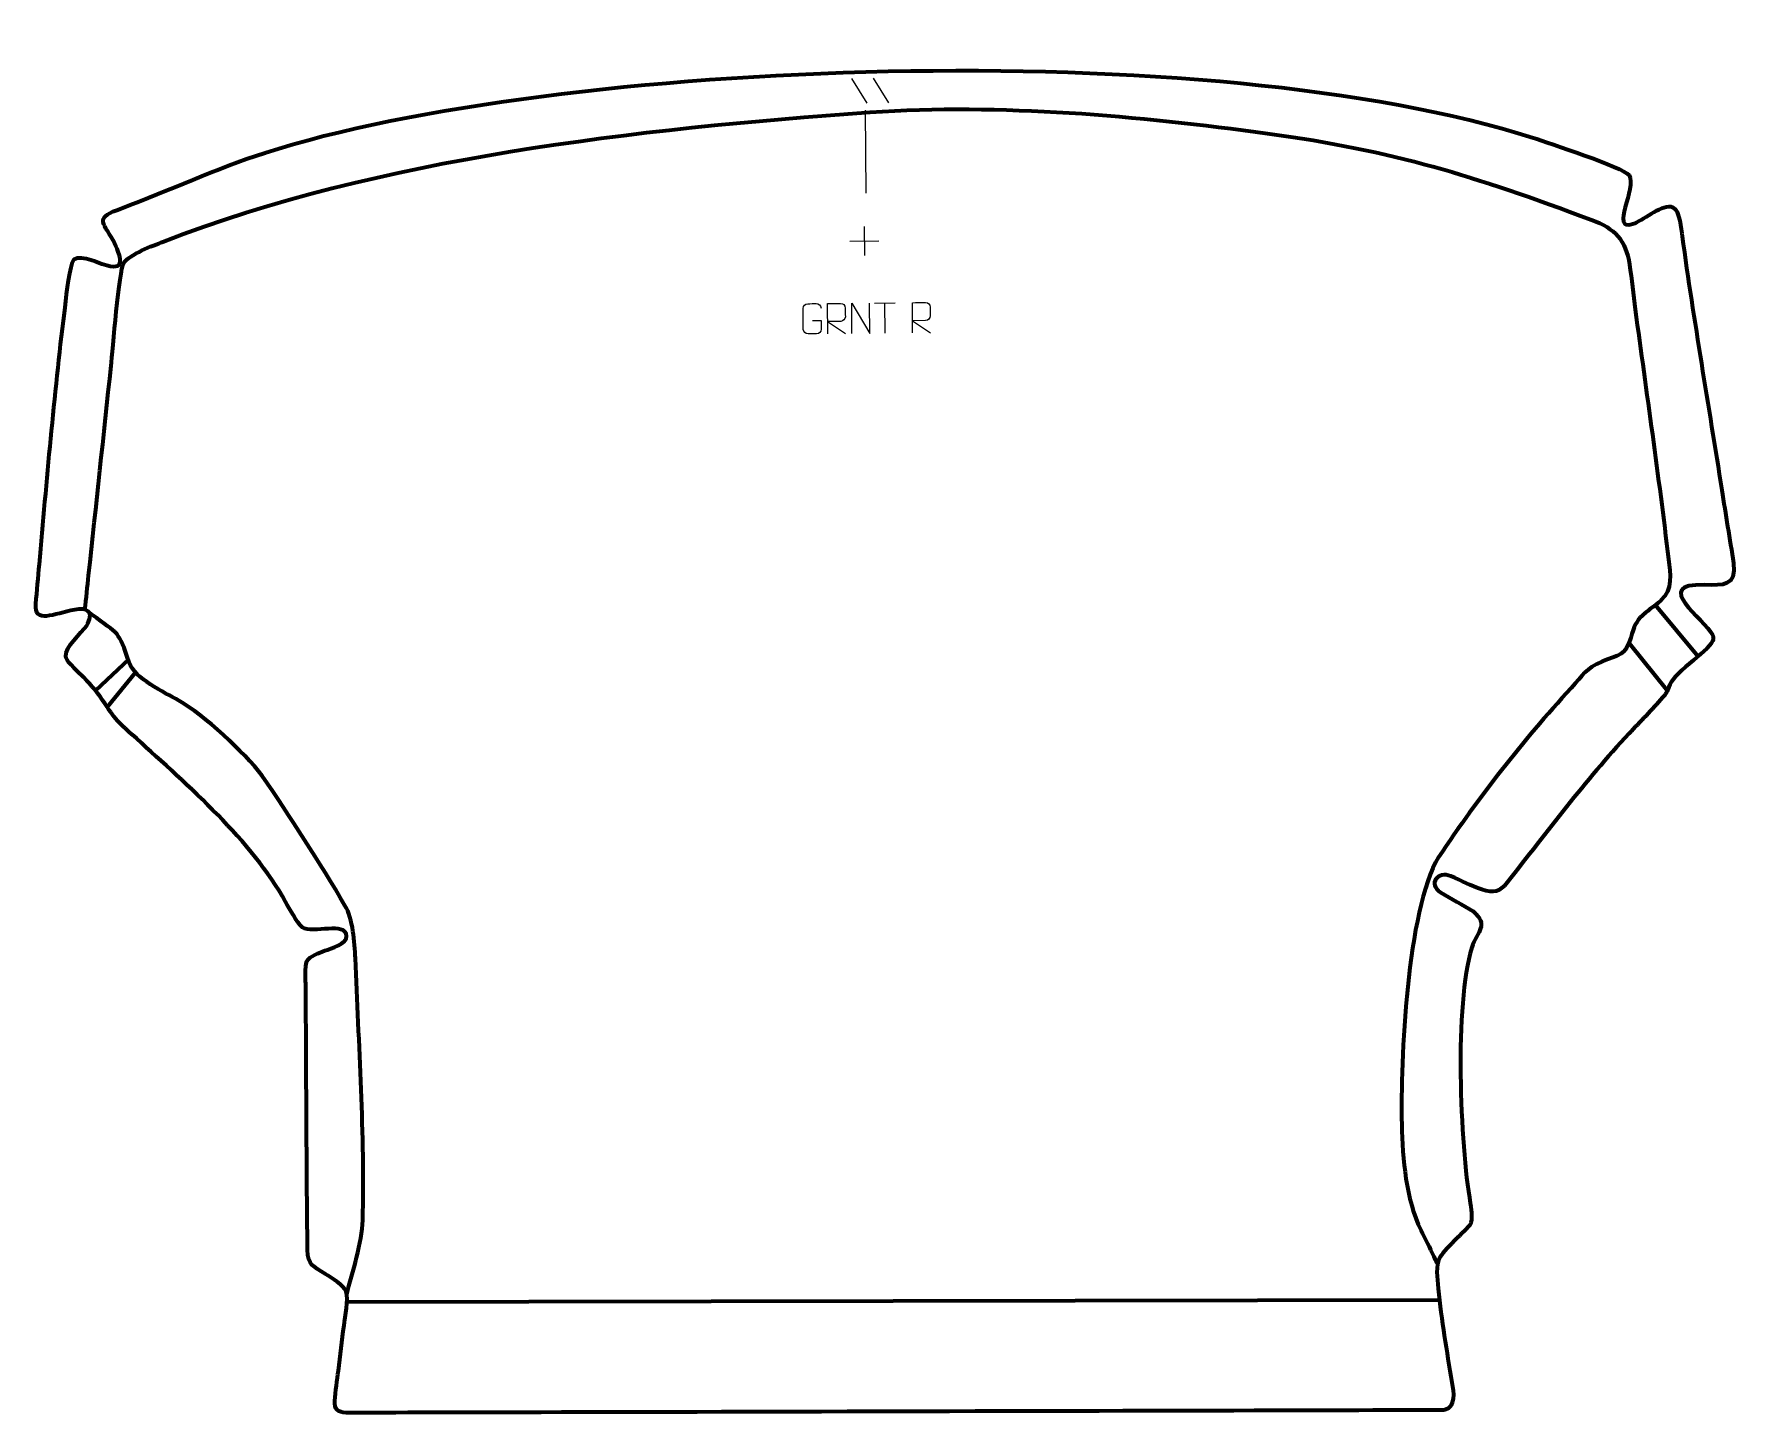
# Model space of a CAD drawing. Header units: millimetres. Extents: x 1171 to 2573, y 38 to 1174.
import ezdxf

# ---------------------------------------------------------------- set-up
doc = ezdxf.new("R2010")
doc.units = ezdxf.units.MM
doc.header["$MEASUREMENT"] = 0
doc.layers.add('layer 2', color=7, linetype='Continuous')
doc.layers.add('layer 3', color=7, linetype='Continuous')

msp = doc.modelspace()

# ---------------------------------------------------------------- linework, layer by layer
at = {"layer": 'layer 2', "color": 250, "lineweight": 9}
for points in [[(1844.5749, 1137.8346), (1844.5749, 1137.8346), (1857.1347, 1117.4093), (1857.1347, 1117.4093)], [(1862.304, 1138.0039), (1862.304, 1138.0039), (1874.8638, 1117.5785), (1874.8638, 1117.5785)], [(1855.6002, 1111.5397), (1855.6002, 1111.5397), (1856.2519, 1043.2695), (1856.2519, 1043.2695)], [(1854.8354, 1015.8188), (1854.8354, 1015.8188), (1855.0642, 991.842), (1855.0642, 991.842)], [(1842.9614, 1003.7159), (1842.9614, 1003.7159), (1866.9383, 1003.9448), (1866.9383, 1003.9448)], [(1863.4373, 952.6387), (1863.4373, 952.6387), (1880.4237, 952.8009), (1880.4237, 952.8009)], [(1872.1687, 927.7909), (1872.1687, 927.7909), (1871.9305, 952.7434), (1871.9305, 952.7434)]]:
    msp.add_open_spline(points, degree=3, dxfattribs=at)
at = {"layer": 'layer 2', "color": 142, "lineweight": 158}
for points, knots in [([(1212.694, 700.0163), (1213.7066, 709.4406), (1214.7193, 718.865), (1215.7319, 728.2893), (1215.7319, 728.2893), (1221.9144, 785.8274), (1228.0967, 843.3655), (1234.2791, 900.9036), (1234.2791, 900.9036), (1235.5632, 913.2924), (1240.9586, 979.9844), (1244.6048, 985.698), (1244.6048, 985.698), (1248.9494, 992.5063), (1268.9461, 1000.0648), (1276.9908, 1003.2336), (1276.9908, 1003.2336), (1455.6368, 1072.6038), (1667.912, 1096.2144), (1859.8132, 1109.9945), (1859.8132, 1109.9945), (1967.2866, 1117.1869), (2080.6485, 1107.123), (2187.3179, 1092.4046), (2187.3179, 1092.4046), (2292.2118, 1078.2028), (2357.0217, 1057.5036), (2454.4146, 1021.2694), (2454.4146, 1021.2694), (2473.3314, 1014.2316), (2482.6978, 1004.5654), (2485.6474, 984.3848), (2485.6474, 984.3848), (2487.4175, 972.2748), (2488.7039, 959.6289), (2490.3577, 947.3792), (2490.3577, 947.3792), (2499.6017, 878.9175), (2509.6149, 810.1099), (2517.792, 741.553), (2517.792, 741.553), (2519.23, 729.7657), (2521.4995, 716.6068), (2511.7727, 707.7275), (2511.7727, 707.7275), (2498.1966, 695.9405), (2491.5598, 695.7769), (2486.6122, 676.8017), (2486.6122, 676.8017), (2482.4219, 661.8809), (2476.8017, 662.9398), (2463.1918, 657.2135), (2463.1918, 657.2135), (2449.1083, 651.1016), (2447.5648, 646.2995), (2437.5932, 635.3743), (2437.5932, 635.3743), (2396.5636, 590.5113), (2362.2372, 546.5328), (2328.2172, 496.0609), (2328.2172, 496.0609), (2302.1115, 452.1927), (2296.7421, 328.3334), (2297.9626, 275.7809), (2297.9626, 275.7809), (2298.6292, 247.0742), (2301.2487, 214.3694), (2313.8495, 188.5195), (2313.8495, 188.5195), (2317.3508, 181.3369), (2320.9363, 174.2252), (2324.336, 166.9898), (2324.336, 166.9898), (2325.1743, 165.1953), (2326.0132, 163.4011), (2326.8533, 161.6073)], [0, 0, 0, 0, 0.05, 0.05, 0.05, 0.05, 0.1, 0.1, 0.1, 0.1, 0.15, 0.15, 0.15, 0.15, 0.2, 0.2, 0.2, 0.2, 0.25, 0.25, 0.25, 0.25, 0.3, 0.3, 0.3, 0.3, 0.35, 0.35, 0.35, 0.35, 0.4, 0.4, 0.4, 0.4, 0.45, 0.45, 0.45, 0.45, 0.5, 0.5, 0.5, 0.5, 0.55, 0.55, 0.55, 0.55, 0.6, 0.6, 0.6, 0.6, 0.65, 0.65, 0.65, 0.65, 0.7, 0.7, 0.7, 0.7, 0.75, 0.75, 0.75, 0.75, 0.8, 0.8, 0.8, 0.8, 0.85, 0.85, 0.85, 0.85, 0.9, 0.9, 0.9, 0.9, 1, 1, 1, 1]), ([(1428.4218, 135.6278), (1433.0632, 154.0023), (1441.1411, 178.5395), (1441.6996, 196.936), (1441.6996, 196.936), (1443.4267, 264.8104), (1438.3218, 344.3461), (1435.5893, 412.6949), (1435.5893, 412.6949), (1435.0121, 425.7545), (1433.6573, 445.028), (1426.9875, 456.3249), (1426.9875, 456.3249), (1406.3937, 491.2054), (1381.6452, 530.0621), (1358.7813, 563.1075), (1358.7813, 563.1075), (1343.65, 582.9464), (1311.4696, 612.6516), (1289.8197, 625.1809), (1289.8197, 625.1809), (1278.0003, 631.8885), (1253.7264, 643.2898), (1249.1966, 656.4675), (1249.1966, 656.4675), (1240.0584, 683.2659), (1241.0776, 679.1499), (1218.1058, 696.0893), (1218.1058, 696.0893), (1218.1058, 696.0893), (1216.4004, 697.3468), (1216.4004, 697.3468)], [0, 0, 0, 0, 0.111111111, 0.111111111, 0.111111111, 0.111111111, 0.222222222, 0.222222222, 0.222222222, 0.222222222, 0.333333333, 0.333333333, 0.333333333, 0.333333333, 0.444444444, 0.444444444, 0.444444444, 0.444444444, 0.555555556, 0.555555556, 0.555555556, 0.555555556, 0.666666667, 0.666666667, 0.666666667, 0.666666667, 0.777777778, 0.777777778, 0.777777778, 0.777777778, 1, 1, 1, 1])]:
    msp.add_open_spline(points, degree=3, knots=knots, dxfattribs=at)
at = {"layer": 'layer 2', "color": 250, "lineweight": 9}
for points, knots in [([(1812.3259, 938.2059), (1812.3259, 938.2059), (1819.4938, 938.2743), (1819.4938, 938.2743), (1819.4938, 938.2743), (1819.4938, 938.2743), (1819.5622, 931.1065), (1819.5622, 931.1065), (1819.5622, 931.1065), (1819.4447, 928.7819), (1817.7816, 927.2864), (1815.6341, 927.2551), (1815.6341, 927.2551), (1813.3023, 927.2332), (1810.9704, 927.2109), (1808.639, 927.1883), (1808.639, 927.1883), (1806.7153, 927.0645), (1804.7252, 928.9301), (1804.7171, 930.9474), (1804.7171, 930.9474), (1804.6624, 936.7172), (1804.6073, 942.4867), (1804.5519, 948.2557), (1804.5519, 948.2557), (1804.5357, 950.3938), (1806.266, 952.1295), (1808.4183, 952.1367), (1808.4183, 952.1367), (1810.7439, 952.1589), (1813.0699, 952.1811), (1815.3959, 952.2034), (1815.3959, 952.2034), (1817.3422, 952.2573), (1819.3477, 950.7849), (1819.3976, 948.3475)], [0, 0, 0, 0, 0.1, 0.1, 0.1, 0.1, 0.2, 0.2, 0.2, 0.2, 0.3, 0.3, 0.3, 0.3, 0.4, 0.4, 0.4, 0.4, 0.5, 0.5, 0.5, 0.5, 0.6, 0.6, 0.6, 0.6, 0.7, 0.7, 0.7, 0.7, 0.8, 0.8, 0.8, 0.8, 1, 1, 1, 1]), ([(1824.8432, 927.3391), (1824.8432, 927.3391), (1824.605, 952.2915), (1824.605, 952.2915), (1824.605, 952.2915), (1828.1997, 952.3258), (1831.7951, 952.3601), (1835.3901, 952.3945), (1835.3901, 952.3945), (1837.7157, 952.379), (1839.2871, 950.904), (1839.3056, 948.5376), (1839.3056, 948.5376), (1839.3246, 946.5022), (1839.3538, 943.4429), (1839.3737, 941.407), (1839.3737, 941.407), (1839.385, 939.5316), (1837.5913, 937.5725), (1835.5821, 937.5343), (1835.5821, 937.5343), (1835.5821, 937.5343), (1824.7469, 937.4308), (1824.7469, 937.4308), (1824.7469, 937.4308), (1824.7469, 937.4308), (1839.4973, 927.479), (1839.4973, 927.479)], [0, 0, 0, 0, 0.125, 0.125, 0.125, 0.125, 0.25, 0.25, 0.25, 0.25, 0.375, 0.375, 0.375, 0.375, 0.5, 0.5, 0.5, 0.5, 0.625, 0.625, 0.625, 0.625, 0.75, 0.75, 0.75, 0.75, 1, 1, 1, 1]), ([(1844.8424, 927.5301), (1844.8424, 927.5301), (1844.6042, 952.4825), (1844.6042, 952.4825), (1844.6042, 952.4825), (1844.6042, 952.4825), (1859.4965, 927.6699), (1859.4965, 927.6699), (1859.4965, 927.6699), (1859.4965, 927.6699), (1859.2583, 952.6224), (1859.2583, 952.6224)], [0, 0, 0, 0, 0.25, 0.25, 0.25, 0.25, 0.5, 0.5, 0.5, 0.5, 1, 1, 1, 1]), ([(1894.8354, 928.0073), (1894.8354, 928.0073), (1894.5972, 952.9597), (1894.5972, 952.9597), (1894.5972, 952.9597), (1898.1919, 952.994), (1901.7873, 953.0283), (1905.3823, 953.0626), (1905.3823, 953.0626), (1907.7079, 953.0471), (1909.2793, 951.5721), (1909.2978, 949.2058), (1909.2978, 949.2058), (1909.3168, 947.1703), (1909.346, 944.1111), (1909.3659, 942.0751), (1909.3659, 942.0751), (1909.3773, 940.1997), (1907.5836, 938.2407), (1905.5744, 938.2024), (1905.5744, 938.2024), (1905.5744, 938.2024), (1894.7391, 938.099), (1894.7391, 938.099), (1894.7391, 938.099), (1894.7391, 938.099), (1909.4895, 928.1472), (1909.4895, 928.1472)], [0, 0, 0, 0, 0.125, 0.125, 0.125, 0.125, 0.25, 0.25, 0.25, 0.25, 0.375, 0.375, 0.375, 0.375, 0.5, 0.5, 0.5, 0.5, 0.625, 0.625, 0.625, 0.625, 0.75, 0.75, 0.75, 0.75, 1, 1, 1, 1])]:
    msp.add_open_spline(points, degree=3, knots=knots, dxfattribs=at)
at = {"layer": 'layer 2', "color": 142, "lineweight": 158}
for points in [[(2506.9014, 703.8596), (2506.9014, 703.8596), (2542.0077, 661.5707), (2542.0077, 661.5707)], [(1248.8929, 659.2688), (1248.8929, 659.2688), (1221.4491, 633.3726), (1221.4491, 633.3726)], [(2485.4721, 672.4469), (2485.4721, 672.4469), (2516.8688, 633.1302), (2516.8688, 633.1302)], [(1254.212, 648.0152), (1254.212, 648.0152), (1231.0046, 619.7334), (1231.0046, 619.7334)], [(2329.0918, 130.9782), (2329.0918, 130.9782), (1428.6456, 129.4129), (1428.6456, 129.4129)]]:
    msp.add_open_spline(points, degree=3, dxfattribs=at)
at = {"layer": 'layer 3', "color": 242, "lineweight": 158}
msp.add_open_spline([(2332.9523, 40.3712), (2342.7432, 42.9691), (2340.6401, 55.3242), (2339.3309, 63.052), (2339.3309, 63.052), (2334.8611, 89.4379), (2330.6198, 113.9619), (2328.0864, 140.7197), (2328.0864, 140.7197), (2327.2633, 149.7358), (2325.2301, 158.7225), (2329.6912, 166.802), (2329.6912, 166.802), (2333.6541, 173.3514), (2354.005, 191.937), (2354.562, 193.5759), (2354.562, 193.5759), (2355.9149, 197.5564), (2355.9292, 202.7599), (2354.4545, 211.0054), (2354.4545, 211.0054), (2345.8553, 259.0881), (2341.2699, 374.891), (2355.6026, 421.5483), (2355.6026, 421.5483), (2360.5662, 435.9105), (2369.91, 439.4829), (2356.8194, 451.6009), (2356.8194, 451.6009), (2348.1315, 456.7681), (2338.557, 461.4908), (2330.1846, 466.9178), (2330.1846, 466.9178), (2318.8918, 474.2379), (2327.902, 484.8583), (2338.4334, 480.3807), (2338.4334, 480.3807), (2346.9963, 476.74), (2354.9615, 472.2108), (2363.9589, 469.327), (2363.9589, 469.327), (2373.8064, 466.3679), (2378.5087, 467.0891), (2384.8124, 475.0977), (2384.8124, 475.0977), (2418.3315, 517.682), (2448.2396, 558.0377), (2485.294, 597.9089), (2485.294, 597.9089), (2494.2785, 607.5541), (2504.4384, 617.6317), (2512.8754, 627.5886), (2512.8754, 627.5886), (2517.55, 633.1052), (2516.4644, 632.4593), (2518.8322, 638.2016), (2518.8322, 638.2016), (2523.2101, 648.8181), (2553.6471, 668.3391), (2554.6857, 675.4503), (2554.6857, 675.4503), (2554.7316, 677.0325), (2554.6147, 677.6716), (2553.9428, 679.147), (2553.9428, 679.147), (2547.828, 692.5752), (2502.7379, 721.5898), (2547.3944, 720.4104), (2547.3944, 720.4104), (2563.1852, 719.9934), (2573.3904, 719.2425), (2571.4256, 738.2984), (2571.4256, 738.2984), (2568.1646, 758.3824), (2564.8983, 778.4676), (2561.7267, 798.5669), (2561.7267, 798.5669), (2550.7759, 868.0932), (2538.7015, 937.9358), (2528.9992, 1007.5803), (2528.9992, 1007.5803), (2528.1956, 1013.4071), (2527.3459, 1028.9185), (2521.0992, 1031.6651), (2521.0992, 1031.6651), (2513.5706, 1034.9754), (2498.14, 1022.0262), (2490.269, 1018.6029), (2490.269, 1018.6029), (2490.269, 1018.6029), (2488.3509, 1017.9331), (2488.3509, 1017.9331), (2488.3509, 1017.9331), (2468.8884, 1011.1367), (2492.2007, 1048.1517), (2485.2651, 1058.0133), (2485.2651, 1058.0133), (2480.7757, 1064.3966), (2418.315, 1084.9307), (2406.3421, 1088.7994), (2406.3421, 1088.7994), (2141.6206, 1174.338), (1601.7778, 1153.5299), (1361.1534, 1076.5604), (1361.1534, 1076.5604), (1320.1144, 1063.4331), (1282.6771, 1045.5861), (1242.5889, 1030.6995), (1242.5889, 1030.6995), (1221.2046, 1022.8579), (1226.5307, 1020.4848), (1235.8926, 1004.3947), (1235.8926, 1004.3947), (1241.9682, 991.7717), (1248.6542, 977.092), (1226.616, 985.0387), (1226.616, 985.0387), (1221.8974, 986.7402), (1204.7005, 994.3683), (1202.3909, 986.4468), (1202.3909, 986.4468), (1199.2025, 975.5116), (1197.1391, 955.8968), (1195.7181, 944.3775), (1195.7181, 944.3775), (1187.2802, 875.9736), (1181.2619, 806.0749), (1175.1479, 737.365), (1175.1479, 737.365), (1174.1796, 726.4829), (1173.2304, 715.5986), (1172.2553, 704.7172), (1172.2553, 704.7172), (1170.7327, 687.7538), (1186.7732, 696.7809), (1204.2899, 699.8795), (1204.2899, 699.8795), (1213.8008, 701.5619), (1220.1453, 699.2636), (1215.1319, 688.6944), (1215.1319, 688.6944), (1215.1319, 688.6944), (1214.1117, 687.0576), (1214.1117, 687.0576), (1214.1117, 687.0576), (1209.5745, 680.5697), (1196.0176, 669.0799), (1196.9002, 661.3917), (1196.9002, 661.3917), (1196.9002, 661.3917), (1197.1122, 660.2451), (1197.1122, 660.2451), (1197.1122, 660.2451), (1198.2687, 656.3033), (1208.0108, 647.8184), (1211.3614, 644.4309), (1211.3614, 644.4309), (1218.6127, 637.0994), (1223.774, 631.1475), (1229.3248, 622.3774), (1229.3248, 622.3774), (1238.0105, 608.3847), (1243.4007, 604.4742), (1255.3247, 593.7073), (1255.3247, 593.7073), (1296.9029, 556.0306), (1350.9274, 508.5875), (1378.0932, 459.2378), (1378.0932, 459.2378), (1381.3471, 453.3267), (1387.2077, 442.6303), (1391.8904, 437.9976), (1391.8904, 437.9976), (1400.5396, 432.5801), (1427.8046, 443.2669), (1428.3508, 431.0632), (1428.3508, 431.0632), (1428.6536, 424.2978), (1415.5923, 420.972), (1410.405, 419.0096), (1410.405, 419.0096), (1405.7086, 417.2329), (1398.3269, 414.8222), (1395.6068, 410.3403), (1395.6068, 410.3403), (1393.748, 406.2758), (1394.5699, 394.4161), (1394.6618, 389.4799), (1394.6618, 389.4799), (1395.1742, 317.1788), (1395.2391, 244.7899), (1396.1834, 172.5063), (1396.1834, 172.5063), (1396.3532, 159.5115), (1400.7056, 159.2107), (1411.0311, 152.4511), (1411.0311, 152.4511), (1415.4389, 149.5656), (1426.2039, 143.2291), (1427.8599, 138.1381), (1427.8599, 138.1381), (1430.0827, 131.3041), (1427.2375, 117.5777), (1426.2236, 110.1936), (1426.2236, 110.1936), (1424.6479, 97.742), (1423.0953, 85.287), (1421.5423, 72.8327), (1421.5423, 72.8327), (1420.6016, 65.2874), (1419.0371, 55.7245), (1418.5512, 48.2826), (1418.5512, 48.2826), (1418.0625, 40.7983), (1421.108, 38.4414), (1428.0215, 38.2456), (1428.0215, 38.2456), (1434.935, 38.0498), (2332.9523, 40.3712), (2332.9523, 40.3712)], degree=3, knots=[0, 0, 0, 0, 0.017857143, 0.017857143, 0.017857143, 0.017857143, 0.035714286, 0.035714286, 0.035714286, 0.035714286, 0.053571429, 0.053571429, 0.053571429, 0.053571429, 0.071428571, 0.071428571, 0.071428571, 0.071428571, 0.089285714, 0.089285714, 0.089285714, 0.089285714, 0.107142857, 0.107142857, 0.107142857, 0.107142857, 0.125, 0.125, 0.125, 0.125, 0.142857143, 0.142857143, 0.142857143, 0.142857143, 0.160714286, 0.160714286, 0.160714286, 0.160714286, 0.178571429, 0.178571429, 0.178571429, 0.178571429, 0.196428571, 0.196428571, 0.196428571, 0.196428571, 0.214285714, 0.214285714, 0.214285714, 0.214285714, 0.232142857, 0.232142857, 0.232142857, 0.232142857, 0.25, 0.25, 0.25, 0.25, 0.267857143, 0.267857143, 0.267857143, 0.267857143, 0.285714286, 0.285714286, 0.285714286, 0.285714286, 0.303571429, 0.303571429, 0.303571429, 0.303571429, 0.321428571, 0.321428571, 0.321428571, 0.321428571, 0.339285714, 0.339285714, 0.339285714, 0.339285714, 0.357142857, 0.357142857, 0.357142857, 0.357142857, 0.375, 0.375, 0.375, 0.375, 0.392857143, 0.392857143, 0.392857143, 0.392857143, 0.410714286, 0.410714286, 0.410714286, 0.410714286, 0.428571429, 0.428571429, 0.428571429, 0.428571429, 0.446428571, 0.446428571, 0.446428571, 0.446428571, 0.464285714, 0.464285714, 0.464285714, 0.464285714, 0.482142857, 0.482142857, 0.482142857, 0.482142857, 0.5, 0.5, 0.5, 0.5, 0.517857143, 0.517857143, 0.517857143, 0.517857143, 0.535714286, 0.535714286, 0.535714286, 0.535714286, 0.553571429, 0.553571429, 0.553571429, 0.553571429, 0.571428571, 0.571428571, 0.571428571, 0.571428571, 0.589285714, 0.589285714, 0.589285714, 0.589285714, 0.607142857, 0.607142857, 0.607142857, 0.607142857, 0.625, 0.625, 0.625, 0.625, 0.642857143, 0.642857143, 0.642857143, 0.642857143, 0.660714286, 0.660714286, 0.660714286, 0.660714286, 0.678571429, 0.678571429, 0.678571429, 0.678571429, 0.696428571, 0.696428571, 0.696428571, 0.696428571, 0.714285714, 0.714285714, 0.714285714, 0.714285714, 0.732142857, 0.732142857, 0.732142857, 0.732142857, 0.75, 0.75, 0.75, 0.75, 0.767857143, 0.767857143, 0.767857143, 0.767857143, 0.785714286, 0.785714286, 0.785714286, 0.785714286, 0.803571429, 0.803571429, 0.803571429, 0.803571429, 0.821428571, 0.821428571, 0.821428571, 0.821428571, 0.839285714, 0.839285714, 0.839285714, 0.839285714, 0.857142857, 0.857142857, 0.857142857, 0.857142857, 0.875, 0.875, 0.875, 0.875, 0.892857143, 0.892857143, 0.892857143, 0.892857143, 0.910714286, 0.910714286, 0.910714286, 0.910714286, 0.928571429, 0.928571429, 0.928571429, 0.928571429, 0.946428571, 0.946428571, 0.946428571, 0.946428571, 0.964285714, 0.964285714, 0.964285714, 0.964285714, 1, 1, 1, 1], dxfattribs=at)

doc.saveas('drawing.dxf')
